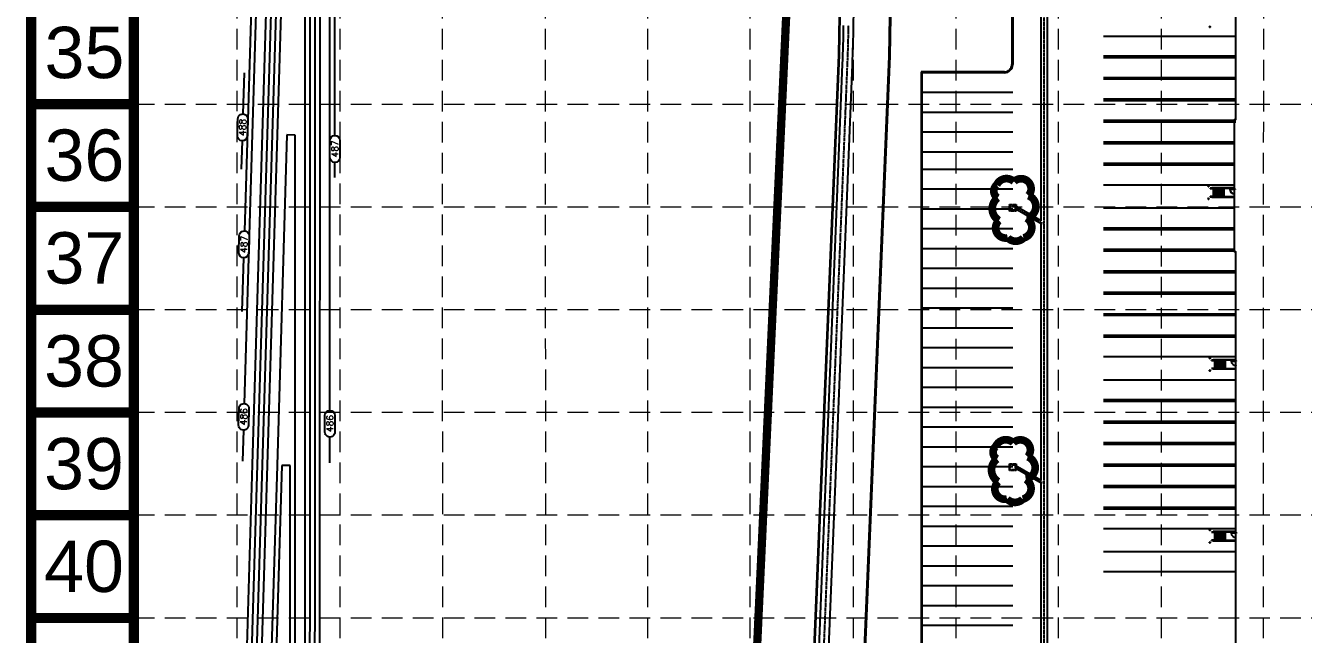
# Model space of a CAD drawing. Header units: inches. Extents: x 2412594 to 2415086, y 7034205 to 7038188.
# Drawn here: x 2412594 to 2413367, y 7035627 to 7035995 of the extents above; entities that cross this region are included whole.
import ezdxf
from ezdxf.enums import TextEntityAlignment as Align

# ---------------------------------------------------------------- set-up
doc = ezdxf.new("R2010")
doc.units = ezdxf.units.IN
doc.header["$MEASUREMENT"] = 0
doc.linetypes.add('2752-06.112 Base Storm$0$CNTRLN', pattern=[1.125, 0.75, -0.125, 0.125, -0.125])
doc.linetypes.add('HIDDEN', pattern=[0.375, 0.25, -0.125])
for name, color, linetype in [('2752-06.112 Base Storm$0$P-STORM', 11, 'Continuous'), ('BASE', 7, 'Continuous'), ('GRID', 254, 'HIDDEN'), ('LEGEND', 7, 'Continuous'), ('LIMITS OF DISTURBANCE', 1, 'HIDDEN'), ('P-BLDG', 7, 'Continuous'), ('P-CNTR-1', 1, 'Continuous'), ('P-PVMT', 3, 'Continuous'), ('P-STRIPE', 10, 'Continuous'), ('STORM', 5, '2752-06.112 Base Storm$0$CNTRLN')]:
    doc.layers.add(name, color=color, linetype=linetype)
doc.styles.get("Standard").update_dxf_attribs({"font": 'ARIAL.TTF'})

msp = doc.modelspace()

# ---------------------------------------------------------------- linework, layer by layer
at = {"layer": '2752-06.112 Base Storm$0$P-STORM', "color": 5}
for p, q in [((2413095.151478097, 7035995.406560773), (2413107.713337007, 7036733.846098077)), ((2413212.212422369, 7036365.205522492), (2413212.212422369, 7035323.751552271)), ((2413208.71242237, 7035877.248742017), (2413208.712422369, 7036046.349860056)), ((2413051.792993035, 7034911.696513299), (2413094.481422106, 7035971.929402528)), ((2413068.180012377, 7035467.833362388), (2413088.486279591, 7035972.170786491)), ((2413208.71242237, 7035877.248742017), (2413192.967451842, 7035886.33910499)), ((2413208.71242237, 7035875.51669121), (2413192.967451842, 7035884.607054181)), ((2413208.712422369, 7035720.248742019), (2413208.71242237, 7035875.51669121)), ((2413208.712422369, 7035720.248742019), (2413192.967451842, 7035729.339104989)), ((2413208.712422369, 7035718.516691209), (2413192.967451842, 7035727.607054181)), ((2413208.71242237, 7035570.248742016), (2413208.712422369, 7035718.516691209))]:
    msp.add_line(p, q, dxfattribs=at)
for radius in [996.9999999983198, 1002.99999999832]:
    msp.add_arc((2412092.29343158, 7036012.280754944), radius, 357.6943306932618, 359.036058007857, dxfattribs=at)
at = {"layer": 'BASE', "const_width": 6.214654172077632}
for points in [[(2415083.349933936, 7034207.820785789), (2415083.349933936, 7038185.199455918), (2412597.488265105, 7038185.199455918), (2412597.488265105, 7034207.820785789)], [(2415021.203392216, 7034269.967327509), (2415021.203392216, 7038123.052914198), (2412659.634806826, 7038123.052914198), (2412659.634806826, 7034269.967327509)]]:
    msp.add_lwpolyline(points, close=True, dxfattribs=at)
for points in [[(2412659.634806826, 7035947.92395397), (2412597.488265105, 7035947.92395397)], [(2412659.634806826, 7035885.77741225), (2412597.488265105, 7035885.77741225)], [(2412659.387976829, 7035823.44956567), (2412597.241435108, 7035823.44956567)], [(2412659.387976829, 7035761.30302395), (2412597.241435108, 7035761.30302395)], [(2412659.387976829, 7035699.156482229), (2412597.241435108, 7035699.156482229)], [(2412659.387976829, 7035637.009940509), (2412597.241435108, 7035637.009940509)]]:
    msp.add_lwpolyline(points, dxfattribs=at)
at = {"layer": 'GRID', "color": 252, "linetype": 'HIDDEN', "lineweight": 0, "ltscale": 50}
for p, q in [((2412722.348651792, 7034518.562239076), (2412722.012322729, 7038120.717931996)), ((2412784.758820191, 7034518.552426892), (2412783.986123521, 7038120.689945179)), ((2412846.719363884, 7034518.542685399), (2412846.14669378, 7038120.526176102)), ((2412909.19693964, 7034518.532862618), (2412908.212558972, 7038120.430005773)), ((2412970.776981744, 7034518.523180948), (2412970.51457153, 7038120.910646903)), ((2413032.540551168, 7034518.513470422), (2413032.735390003, 7038120.795144268)), ((2413095.155557971, 7034518.503626034), (2413094.821124288, 7038120.56609211)), ((2413157.522901024, 7034518.493820583), (2413156.888066256, 7038120.61922379)), ((2413219.175416156, 7034518.484127519), (2413219.189360963, 7038120.581763792)), ((2413281.493106481, 7034518.474329875), (2413281.426638736, 7038120.5671096)), ((2413343.255323055, 7034518.464619563), (2413343.379365472, 7038120.559297149)), ((2412659.634806826, 7035947.92395397), (2415021.203392216, 7035947.92395397)), ((2412659.634806826, 7035885.77741225), (2415021.203392216, 7035885.77741225)), ((2412659.634806826, 7035823.630870529), (2415021.203392216, 7035823.630870529)), ((2412659.634806826, 7035761.484328808), (2415021.203392216, 7035761.484328808)), ((2412659.634806826, 7035699.337787087), (2415021.203392216, 7035699.337787087)), ((2412659.634806826, 7035637.191245367), (2415021.203392216, 7035637.191245367))]:
    msp.add_line(p, q, dxfattribs=at)
at = {"layer": 'LEGEND', "color": 170, "ltscale": 100, "const_width": 4.662248247123205}
for points in [[(2413183.139470961, 7035877.54315435, 0.5205670505517462), (2413183.139470961, 7035877.54315435, 0.7651954600696135), (2413188.448491689, 7035866.99706596, 0.4178788784126488), (2413198.000668094, 7035866.931737094, 0.6649002420699669), (2413199.840431242, 7035878.98347007, 0.744833174426672), (2413200.981665228, 7035892.576177659, 0.9756416855879776), (2413192.234720108, 7035901.043790084, 0.5205670505517462), (2413181.697376991, 7035898.935340808, 0.5205670505517462), (2413182.399867367, 7035891.204357038, 0.5402640007904789), (2413183.139470961, 7035877.54315435)], [(2413182.700989824, 7035719.520042831, 0.5205670505517462), (2413182.700989824, 7035719.520042831, 0.7651954600696135), (2413188.010010552, 7035708.973954441, 0.4178788784126488), (2413197.562186957, 7035708.908625575, 0.6649002420699669), (2413199.401950105, 7035720.960358551, 0.744833174426672), (2413200.543184091, 7035734.55306614, 0.9756416855879776), (2413191.79623897, 7035743.020678565, 0.5205670505517462), (2413181.258895854, 7035740.912229288, 0.5205670505517462), (2413181.96138623, 7035733.181245519, 0.5402640007904789), (2413182.700989824, 7035719.520042831)]]:
    msp.add_lwpolyline(points, format="xyb", close=True, dxfattribs=at)
at = {"layer": 'LIMITS OF DISTURBANCE', "ltscale": 60, "const_width": 5}
msp.add_lwpolyline([(2414786.580464268, 7035859.943656575), (2414739.614526566, 7035922.319710918), (2414654.785557807, 7036041.875643577), (2414554.935762051, 7036271.977197808), (2414463.49846871, 7036453.566583163), (2414436.211506405, 7036571.175255277), (2414426.34863313, 7036933.741520508), (2413311.302027895, 7036935.344682585), (2413183.755595881, 7036923.440644557), (2413173.051536574, 7036917.911888666), (2413161.811869244, 7036918.848198084), (2413145.889009557, 7036915.102941749), (2413063.464801377, 7036887.013463245), (2413070.021262173, 7036868.287153574), (2413078.87756529, 7036845.679323462), (2413065.886554637, 7036577.290444663), (2413056.214021866, 7036041.034192702), (2413030.310090296, 7035479.112787534), (2413017.275461021, 7034895.954876799), (2414287.424769389, 7034879.340959096), (2414828.02446015, 7035457.376106013), (2414835.085767222, 7035727.378182385), (2414842.359300006, 7035789.5875721)], close=True, dxfattribs=at)
at = {"layer": 'P-BLDG', "color": 7, "linetype": 'Continuous', "lineweight": 30, "extrusion": (0, 0, -1)}
for p, q in [((2413310.932287747, 7035897.005269273), (2413319.598721825, 7035897.005269273)), ((2413310.932287747, 7035897.005269273), (2413310.932287747, 7035896.880269323)), ((2413310.932287747, 7035896.880269323), (2413319.598721825, 7035896.880269323)), ((2413310.932287747, 7035892.046936478), (2413319.598721825, 7035892.046936478)), ((2413310.932287747, 7035891.921936527), (2413310.932287747, 7035892.046936478)), ((2413310.932287747, 7035891.921936527), (2413319.598721825, 7035891.921936527)), ((2413311.932287708, 7035897.255269174), (2413325.604948619, 7035897.255288588)), ((2413311.932287708, 7035897.130269224), (2413311.932287708, 7035897.255269174)), ((2413311.932287708, 7035897.130269224), (2413325.604948619, 7035897.130288637)), ((2413311.932308185, 7035891.796936576), (2413325.604191556, 7035891.796936576)), ((2413311.932308185, 7035891.671936626), (2413311.932308185, 7035891.796936576)), ((2413311.932308185, 7035891.671936626), (2413325.604190956, 7035891.671936626)), ((2413312.848954291, 7035897.005269273), (2413312.848953734, 7035897.130270525)), ((2413312.848975565, 7035892.046936478), (2413312.848954773, 7035896.880269323)), ((2413312.84897449, 7035891.796936576), (2413312.848973952, 7035891.921936527)), ((2413313.765620317, 7035897.005269273), (2413313.765620317, 7035897.130271827)), ((2413313.765619962, 7035892.046936478), (2413313.765619962, 7035896.880271926)), ((2413313.765619962, 7035891.796499076), (2413313.765619962, 7035891.921936527)), ((2413314.682286266, 7035892.046936478), (2413314.682286266, 7035896.880273227)), ((2413314.682286266, 7035891.796499076), (2413314.682286266, 7035891.921936527)), ((2413314.682286622, 7035897.005269273), (2413314.682286622, 7035897.130273128)), ((2413315.598951499, 7035892.046936478), (2413315.598972265, 7035896.880274529)), ((2413315.598952571, 7035891.796499076), (2413315.59895311, 7035891.921936527)), ((2413315.598973459, 7035897.005269273), (2413315.598974015, 7035897.13027443)), ((2413316.515617803, 7035892.046936478), (2413316.515638569, 7035896.88027583)), ((2413316.515618876, 7035891.796499076), (2413316.515619414, 7035891.921936527)), ((2413316.515639763, 7035897.005269273), (2413316.51564032, 7035897.130275731)), ((2413317.43228518, 7035892.046936478), (2413317.43228518, 7035896.880277132)), ((2413317.43228518, 7035891.796499076), (2413317.43228518, 7035891.921936527)), ((2413317.432285536, 7035897.005269273), (2413317.432285536, 7035897.130277033)), ((2413318.348950413, 7035892.046936478), (2413318.348971179, 7035896.880278433)), ((2413318.348951485, 7035891.796499076), (2413318.348952024, 7035891.921936527)), ((2413318.348972373, 7035897.005269273), (2413318.348972929, 7035897.130278334)), ((2413319.265616717, 7035892.046936478), (2413319.265637483, 7035896.880279735)), ((2413319.26561779, 7035891.796499076), (2413319.265618328, 7035891.921936527)), ((2413319.265638677, 7035897.005269273), (2413319.265639234, 7035897.130279636)), ((2413319.598721825, 7035897.005269273), (2413319.598721825, 7035896.880269323)), ((2413319.598721825, 7035891.921936527), (2413319.598721825, 7035892.046936478)), ((2413311.764887724, 7035793.005310874), (2413320.431321801, 7035793.005310874)), ((2413311.764887724, 7035793.005310874), (2413311.764887724, 7035792.880310923)), ((2413311.764887724, 7035792.880310923), (2413320.431321801, 7035792.880310923)), ((2413312.764887684, 7035793.255310775), (2413326.437548596, 7035793.255330188)), ((2413312.764887684, 7035793.130310824), (2413312.764887684, 7035793.255310775)), ((2413312.764887684, 7035793.130310824), (2413326.437548596, 7035793.130330238)), ((2413313.681554268, 7035793.005310874), (2413313.681553711, 7035793.130312125)), ((2413313.681575542, 7035788.046978078), (2413313.68155475, 7035792.880310923)), ((2413314.598220294, 7035793.005310874), (2413314.598220294, 7035793.130313427)), ((2413314.598219938, 7035788.046978078), (2413314.598219938, 7035792.880313526)), ((2413315.514886243, 7035788.046978078), (2413315.514886243, 7035792.880314827)), ((2413315.514886599, 7035793.005310874), (2413315.514886599, 7035793.130314728)), ((2413316.431551475, 7035788.046978078), (2413316.431572241, 7035792.880316129)), ((2413316.431573435, 7035793.005310874), (2413316.431573992, 7035793.13031603)), ((2413317.34821778, 7035788.046978078), (2413317.348238546, 7035792.88031743)), ((2413317.34823974, 7035793.005310874), (2413317.348240296, 7035793.130317331)), ((2413318.264885157, 7035788.046978078), (2413318.264885157, 7035792.880318732)), ((2413318.264885513, 7035793.005310874), (2413318.264885513, 7035793.130318633)), ((2413319.181550389, 7035788.046978078), (2413319.181571155, 7035792.880320033)), ((2413319.181572349, 7035793.005310874), (2413319.181572906, 7035793.130319934)), ((2413320.098216694, 7035788.046978078), (2413320.09823746, 7035792.880321335)), ((2413320.098238654, 7035793.005310874), (2413320.09823921, 7035793.130321236)), ((2413320.431321801, 7035793.005310874), (2413320.431321801, 7035792.880310923)), ((2413311.764887724, 7035788.046978078), (2413320.431321801, 7035788.046978078)), ((2413311.764887724, 7035787.921978127), (2413311.764887724, 7035788.046978078)), ((2413311.764887724, 7035787.921978127), (2413320.431321801, 7035787.921978127)), ((2413312.764908162, 7035787.796978177), (2413326.436791533, 7035787.796978177)), ((2413312.764908162, 7035787.671978226), (2413312.764908162, 7035787.796978177)), ((2413312.764908162, 7035787.671978226), (2413326.436790933, 7035787.671978226)), ((2413313.681574467, 7035787.796978177), (2413313.681573929, 7035787.921978127)), ((2413314.598219938, 7035787.796540677), (2413314.598219938, 7035787.921978127)), ((2413315.514886243, 7035787.796540677), (2413315.514886243, 7035787.921978127)), ((2413316.431552547, 7035787.796540677), (2413316.431553086, 7035787.921978127)), ((2413317.348218852, 7035787.796540677), (2413317.348219391, 7035787.921978127)), ((2413318.264885157, 7035787.796540677), (2413318.264885157, 7035787.921978127)), ((2413319.181551462, 7035787.796540677), (2413319.181552, 7035787.921978127)), ((2413320.098217766, 7035787.796540677), (2413320.098218305, 7035787.921978127)), ((2413320.431321801, 7035787.921978127), (2413320.431321801, 7035788.046978078)), ((2413311.764887724, 7035689.005352473), (2413320.431321801, 7035689.005352473)), ((2413311.764887724, 7035689.005352473), (2413311.764887724, 7035688.880352522)), ((2413311.764887724, 7035688.880352522), (2413320.431321801, 7035688.880352522)), ((2413311.764887724, 7035684.047019677), (2413320.431321801, 7035684.047019677)), ((2413311.764887724, 7035683.922019727), (2413311.764887724, 7035684.047019677)), ((2413311.764887724, 7035683.922019727), (2413320.431321801, 7035683.922019727)), ((2413312.764887684, 7035689.255352374), (2413326.437548596, 7035689.255371788)), ((2413312.764887684, 7035689.130352424), (2413312.764887684, 7035689.255352374)), ((2413312.764887684, 7035689.130352424), (2413326.437548596, 7035689.130371837)), ((2413312.764908162, 7035683.797019776), (2413326.436791533, 7035683.797019776)), ((2413312.764908162, 7035683.672019825), (2413312.764908162, 7035683.797019776)), ((2413312.764908162, 7035683.672019825), (2413326.436790933, 7035683.672019825)), ((2413313.681554268, 7035689.005352473), (2413313.681553711, 7035689.130353725)), ((2413313.681575542, 7035684.047019677), (2413313.68155475, 7035688.880352522)), ((2413313.681574467, 7035683.797019776), (2413313.681573929, 7035683.922019727)), ((2413314.598220294, 7035689.005352473), (2413314.598220294, 7035689.130355027)), ((2413314.598219938, 7035684.047019677), (2413314.598219938, 7035688.880355125)), ((2413314.598219938, 7035683.796582276), (2413314.598219938, 7035683.922019727)), ((2413315.514886243, 7035684.047019677), (2413315.514886243, 7035688.880356426)), ((2413315.514886243, 7035683.796582276), (2413315.514886243, 7035683.922019727)), ((2413315.514886599, 7035689.005352473), (2413315.514886599, 7035689.130356328)), ((2413316.431551475, 7035684.047019677), (2413316.431572241, 7035688.880357728)), ((2413316.431552547, 7035683.796582276), (2413316.431553086, 7035683.922019727)), ((2413316.431573435, 7035689.005352473), (2413316.431573992, 7035689.13035763)), ((2413317.34821778, 7035684.047019677), (2413317.348238546, 7035688.880359029)), ((2413317.348218852, 7035683.796582276), (2413317.348219391, 7035683.922019727)), ((2413317.34823974, 7035689.005352473), (2413317.348240296, 7035689.130358931)), ((2413318.264885157, 7035684.047019677), (2413318.264885157, 7035688.880360331)), ((2413318.264885157, 7035683.796582276), (2413318.264885157, 7035683.922019727)), ((2413318.264885513, 7035689.005352473), (2413318.264885513, 7035689.130360233)), ((2413319.181550389, 7035684.047019677), (2413319.181571155, 7035688.880361632)), ((2413319.181551462, 7035683.796582276), (2413319.181552, 7035683.922019727)), ((2413319.181572349, 7035689.005352473), (2413319.181572906, 7035689.130361534)), ((2413320.098216694, 7035684.047019677), (2413320.09823746, 7035688.880362934)), ((2413320.098217766, 7035683.796582276), (2413320.098218305, 7035683.922019727)), ((2413320.098238654, 7035689.005352473), (2413320.09823921, 7035689.130362836)), ((2413320.431321801, 7035689.005352473), (2413320.431321801, 7035688.880352522)), ((2413320.431321801, 7035683.922019727), (2413320.431321801, 7035684.047019677))]:
    msp.add_line(p, q, dxfattribs=at)
at = {"layer": 'P-BLDG', "color": 7}
msp.add_lwpolyline([(2413326.437740556, 7035138.630610418), (2413326.437740556, 7035458.630142418), (2413325.604191556, 7035458.630142418), (2413325.604191556, 7035485.296798418), (2413326.437740556, 7035485.296798418), (2413326.437740556, 7035858.629982418), (2413325.604191556, 7035858.629982418), (2413325.604191556, 7035938.629950418), (2413326.437740556, 7035938.629950418), (2413326.437740556, 7036311.963134418), (2413325.604191556, 7036311.963134418), (2413325.604191556, 7036338.629790418), (2413326.437740556, 7036338.629790418), (2413326.437740556, 7036658.629322418)], dxfattribs=at)
for points in [[(2413326.010491975, 7035896.317757698), (2413323.009888993, 7035896.317757698), (2413323.009888993, 7035896.463622224), (2413326.010491975, 7035896.463622224)], [(2413326.843091951, 7035792.317799297), (2413323.84248897, 7035792.317799297), (2413323.84248897, 7035792.463663823), (2413326.843091951, 7035792.463663823)], [(2413326.843091951, 7035688.317840897), (2413323.84248897, 7035688.317840897), (2413323.84248897, 7035688.463705423), (2413326.843091951, 7035688.463705423)]]:
    msp.add_lwpolyline(points, close=True, dxfattribs=at)
at = {"layer": 'P-BLDG', "color": 7, "linetype": 'Continuous', "lineweight": 30, "extrusion": (0, 0, -1)}
for centre in [(-2413310.764888118, 7035994.67189542), (-2413309.932288142, 7035898.255265939), (-2413309.932288142, 7035890.67193702), (-2413310.764888118, 7035794.255307539), (-2413310.764888118, 7035786.671978621), (-2413310.764888118, 7035690.255349139), (-2413310.764888118, 7035682.67202022)]:
    msp.add_circle(centre, 0.2499999012798071, dxfattribs=at)
at = {"layer": 'P-BLDG', "color": 7, "extrusion": (0, 0, -1)}
for centre in [(-2413326.010489817, 7035896.463634188), (-2413326.843089793, 7035792.463675788), (-2413326.843089793, 7035688.463717388)]:
    msp.add_arc(centre, 3.000598815120756, 269.9999471727556, 357.2136556803528, dxfattribs=at)
at = {"layer": 'P-CNTR-1', "color": 35, "extrusion": (0.9995425564485795, -0.03024364145136001, 0), "elevation": 2198835.510071492}
msp.add_lwpolyline([(7105881.056255003, 486.0000000000005), (7105681.07870833, 486.0000000000005)], dxfattribs=at)
at = {"layer": 'P-CNTR-1', "color": 35, "extrusion": (0.9995425564485909, -0.03024364145098417, 0), "elevation": 2198841.510074165}
msp.add_lwpolyline([(7105881.056247153, 484.0000000000005), (7105681.078717629, 484.0000000000005)], dxfattribs=at)
at = {"layer": 'P-CNTR-1', "color": 35, "extrusion": (0.9995425564486021, -0.03024364145060832, 0), "elevation": 2198847.510076836}
msp.add_lwpolyline([(7105881.056239299, 482), (7105681.078726926, 482)], dxfattribs=at)
at = {"layer": 'P-CNTR-1', "color": 35}
for points, elevation in [([(2412752.378945978, 7036129.270339361), (2412746.330898055, 7035929.384313983)], 481), ([(2412766.32824701, 7035929.124377117), (2412766.377667205, 7036129.101883381)], 482), ([(2412726.069637053, 7035854.918438131), (2412725.084176259, 7035822.347459911)], 487), ([(2412725.916099377, 7035750.653943336), (2412725.345462412, 7035731.794586203)], 486), ([(2412778.279258024, 7035730.878417499), (2412778.283115034, 7035746.486633986)], 486), ([(2412737.28422231, 7035729.589014471), (2412731.213586061, 7035528.956410561)], 482), ([(2412763.229221031, 7035528.423850443), (2412763.27882691, 7035729.147625876)], 481), ([(2412766.229220779, 7035528.422462806), (2412766.278826817, 7035729.146879427)], 482), ([(2412772.243655265, 7035586.829007449), (2412772.278826632, 7035729.14538653)], 484)]:
    msp.add_lwpolyline(points, dxfattribs=dict(at, elevation=elevation))
at = {"layer": 'P-CNTR-1', "color": 35, "extrusion": (0.9995426074807787, -0.03024195480662828, 0), "elevation": 2198841.500312474}
msp.add_lwpolyline([(7105714.165390323, 488.0000000000005), (7105689.329118072, 488.0000000000005)], dxfattribs=at)
at = {"layer": 'P-CNTR-1', "color": 35, "extrusion": (0.9995426074807403, -0.03024195480789565, 0), "elevation": 2198841.500303464}
msp.add_lwpolyline([(7105673.043406575, 488), (7105655.906933896, 488)], dxfattribs=at)
at = {"layer": 'P-CNTR-1', "color": 35, "extrusion": (0.9995425564486697, -0.03024364144837553, 0)}
for points, elevation in [([(7105681.078711891, 484), (7105481.101208095, 484)], 2198841.510092708), ([(7105681.078716952, 483), (7105481.101213156, 483)], 2198844.510092708), ([(7105681.078722016, 482), (7105481.10121822, 482)], 2198847.510092709), ([(7105681.078727078, 481), (7105481.101223282, 481)], 2198850.510092708)]:
    msp.add_lwpolyline(points, dxfattribs=dict(at, elevation=elevation))
at = {"layer": 'P-CNTR-1', "color": 35, "extrusion": (0.9995426074805137, -0.03024195481538363, 0), "elevation": 2198868.499912788}
msp.add_lwpolyline([(7105677.413360903, 479), (7105477.39086217, 479)], dxfattribs=at)
at = {"layer": 'P-CNTR-1', "color": 35, "extrusion": (-0.0152471002174569, -0.9998837562111702, 0), "elevation": -7071898.841335976}
msp.add_lwpolyline([(2305199.343340038, 479), (2305194.343340038, 479)], dxfattribs=at)
at = {"layer": 'P-CNTR-1', "color": 35, "extrusion": (0.9999999694636873, -0.0002471287614837369, 0)}
for points, elevation in [([(7036325.195981502, 481.0000000000005), (7036525.173485297, 481.0000000000005)], 2411024.474119629), ([(7036325.195976439, 482.0000000000005), (7036525.173480235, 482.0000000000005)], 2411027.47411963), ([(7036325.195971377, 483.0000000000005), (7036525.173475172, 483.0000000000005)], 2411030.47411963), ([(7036325.195966315, 484.0000000000005), (7036525.173470111, 484.0000000000005)], 2411033.47411963)]:
    msp.add_lwpolyline(points, dxfattribs=dict(at, elevation=elevation))
at = {"layer": 'P-CNTR-1', "color": 35, "extrusion": (0.9999999694673358, -0.0002471139974349285, 0), "elevation": 2411039.578007234}
msp.add_lwpolyline([(7036358.598338462, 486.0000000000005), (7036525.137863279, 486.0000000000005)], dxfattribs=at)
at = {"layer": 'P-CNTR-1', "color": 35, "linetype": 'Continuous', "extrusion": (0.9999999694164967, -0.0002473196428798472, 0), "elevation": 2411038.130939623}
msp.add_lwpolyline([(7036512.172835692, 487), (7036522.458549978, 487)], dxfattribs=at)
at = {"layer": 'P-CNTR-1', "color": 35, "linetype": 'Continuous'}
for points, elevation in [([(2412784.32742301, 7035925.944775037), (2412784.324879151, 7035915.659061065)], 487), ([(2412723.008202681, 7035753.743301975), (2412723.3135196, 7035763.833922064)], 486), ([(2412729.310774937, 7035763.652460122), (2412729.005458016, 7035753.561840033)], 486), ([(2412775.283856467, 7035749.487375237), (2412775.286351142, 7035759.582613024)], 486)]:
    msp.add_lwpolyline(points, dxfattribs=dict(at, elevation=elevation))
at = {"layer": 'P-CNTR-1', "color": 35, "extrusion": (0.9999999694165004, -0.0002473196282997447, 0), "elevation": 2411041.131042216}
msp.add_lwpolyline([(7036500.126011635, 487.0000000000005), (7036509.172800539, 487.0000000000005)], dxfattribs=at)
at = {"layer": 'P-CNTR-1', "color": 35, "linetype": 'Continuous', "extrusion": (0.9999999694673473, -0.0002471139513970062, 0), "elevation": 2411042.578331174}
msp.add_lwpolyline([(7036355.598227463, 486.0000000000003), (7036345.502989367, 486.0000000000003)], dxfattribs=at)
at = {"layer": 'P-CNTR-1', "color": 35, "extrusion": (0.9995425566389771, -0.03024363515877675, 0), "elevation": 2198841.554803785}
msp.add_lwpolyline([(7105481.087371933, 484.0000000000003), (7105337.157668916, 484.0000000000003)], dxfattribs=at)
at = {"layer": 'P-CNTR-1', "color": 35, "extrusion": (0.9995425566387398, -0.03024363516662369, 0), "elevation": 2198844.554748006}
msp.add_lwpolyline([(7105481.08739424, 483.0000000000005), (7105280.362328717, 483.0000000000005)], dxfattribs=at)
at = {"layer": 'P-CNTR-1', "color": 35, "extrusion": (0.9995426074806151, -0.03024195481203864, 0), "elevation": 2198871.499599124}
msp.add_lwpolyline([(7105477.43584975, 478.0000000000005), (7105276.66899689, 478.0000000000005)], dxfattribs=at)
at = {"layer": 'P-CNTR-1', "color": 35, "extrusion": (-0.01524710021603707, -0.9998837562111919, 0), "elevation": -7071698.841332702}
msp.add_lwpolyline([(2305199.343350023, 478), (2305194.343350023, 478)], dxfattribs=at)
at = {"layer": 'P-CNTR-1', "color": 35, "extrusion": (0.9999999694621396, -0.0002471350235242347, 0), "elevation": 2411018.430057873}
msp.add_lwpolyline([(7036124.488590337, 479), (7036325.21108952, 479)], dxfattribs=at)
at = {"layer": 'P-CNTR-1', "color": 35}
for points in [[(2412736.53403727, 7036200.782782603, 487), (2412726.562148889, 7035871.196703453, 487)], [(2412746.381690852, 7036129.451808232, 483), (2412740.33364241, 7035929.565765711, 483)], [(2412763.328247103, 7035929.125123565, 481), (2412763.377667296, 7036129.102621255, 481)], [(2412769.328246918, 7035929.123630668, 483), (2412769.377667115, 7036129.101145507, 483)], [(2412772.328246825, 7035929.12288422, 484), (2412772.377667024, 7036129.100407633, 484)], [(2412778.32824664, 7035929.121391322, 486), (2412778.377666842, 7036129.098931885, 486)], [(2412781.328165062, 7035928.945516905, 487), (2412781.377666751, 7036129.098194011, 487)], [(2412731.337758943, 7035929.837943304, 486), (2412726.40287824, 7035766.741818761, 486)], [(2412757.278827095, 7035729.149118773, 479), (2412757.328595927, 7035929.171611316, 479)], [(2412740.282850132, 7035729.498288606, 481), (2412734.212233284, 7035528.866325899, 481)], [(2412746.280105777, 7035729.316836878, 479), (2412740.20952773, 7035528.686156633, 479)], [(2412754.229221788, 7035528.428013355, 478), (2412754.279175827, 7035729.194860075, 478)], [(2412769.229220527, 7035528.421075105, 483), (2412769.278826725, 7035729.146132979, 483)]]:
    msp.add_polyline3d(points, dxfattribs=at)
at = {"layer": 'P-CNTR-1', "color": 35, "linetype": 'Continuous'}
for points in [[(2412722.301806612, 7035928.785783998, 488), (2412722.612866719, 7035939.066793675, 488)], [(2412728.610122364, 7035938.885341945, 488), (2412728.299062257, 7035928.604332268, 488)], [(2412723.161735095, 7035858.007791818, 487), (2412723.472795202, 7035868.288801495, 487)], [(2412729.470050847, 7035868.107349765, 487), (2412729.15899074, 7035857.826340089, 487)]]:
    msp.add_polyline3d(points, dxfattribs=at)
at = {"layer": 'P-CNTR-1', "color": 35, "linetype": 'Continuous', "extrusion": (0, 0, -1)}
for centre, radius, start, end in [((-2412725.611494542, 7035938.976067809, -488), 2.999999999962253, 1.733000618422335, 181.7330006184224), ((-2412725.300434434, 7035928.695058133, -488), 3.000000000427701, 181.7330006184224, 1.733000618422335), ((-2412781.327423103, 7035925.945516994, -487), 3.000000000481282, 0.01417040151854158, 180.0141703481577), ((-2412781.324879243, 7035915.659803024, -487), 3.00000000001539, 180.0141704015186, 0.01417040151854158), ((-2412726.471423024, 7035868.198075629, -487), 2.999999999990418, 1.733000618422335, 181.7330006184224), ((-2412726.160362918, 7035857.917065955, -487), 2.99999999952497, 181.7330006184224, 1.733000618422335), ((-2412726.312147269, 7035763.743191094, -486), 3.000000000275663, 1.73309815367164, 181.7330982070081), ((-2412778.28635105, 7035759.58187168, -486), 2.999999999863202, 0.01415860877041103, 180.0141586087704), ((-2412726.006830348, 7035753.652571004, -486), 3.00000000030383, 181.7330981536716, 1.73309815367164), ((-2412778.283856375, 7035749.486633894, -486), 3.000000000794064, 180.0141586087704, 0.01415860877041103)]:
    msp.add_arc(centre, radius, start, end, dxfattribs=at)
at = {"layer": 'P-PVMT', "color": 7}
for p, q in [((2413086.213599292, 7035977.761747058), (2413099.332212566, 7036748.979418249)), ((2413086.713459251, 7035977.749262118), (2413099.832140245, 7036748.970914349)), ((2413116.702326263, 7035976.839639928), (2413126.947344895, 7036579.124290412)), ((2413117.202253942, 7035976.831136028), (2413127.447275924, 7036579.115983402)), ((2413190.967451842, 7036009.910259105), (2413190.967451842, 7035971.911798304)), ((2413191.467451842, 7036009.910259105), (2413191.467451842, 7035971.911798304)), ((2413055.58333714, 7035241.682791066), (2413086.213546068, 7035977.761747058)), ((2413056.086082678, 7035241.738370828), (2413086.713459251, 7035977.749262099)), ((2413086.213599292, 7035977.761747058), (2413086.713459251, 7035977.749262086)), ((2413086.520934821, 7035251.564445184), (2413116.704126367, 7035976.901062168)), ((2413087.020502479, 7035251.543656841), (2413117.203694025, 7035976.880273825)), ((2413117.203694025, 7035976.880273825), (2413116.702326263, 7035976.839639928)), ((2413117.202253942, 7035976.831136028), (2413117.203694025, 7035976.880273825)), ((2413186.467651842, 7035967.411998304), (2413135.969669842, 7035967.411998305)), ((2413135.969669842, 7035967.411998304), (2413135.969669841, 7035499.934433083)), ((2413186.467651842, 7035966.911998304), (2413136.469669841, 7035966.911998304)), ((2413136.469669841, 7035966.911998304), (2413136.469669841, 7035500.434433083))]:
    msp.add_line(p, q, dxfattribs=at)
for radius in [4.9998, 4.4998]:
    msp.add_arc((2413186.467651842, 7035971.911798304), radius, 270, 0, dxfattribs=at)
at = {"layer": 'P-STRIPE', "color": 252}
for p, q in [((2413246.438941617, 7035989.130255055), (2413326.438909579, 7035989.130255055)), ((2413246.438941617, 7035977.130259793), (2413326.438909579, 7035977.130259793)), ((2413246.438941617, 7035976.13026186), (2413326.438909579, 7035976.13026186)), ((2413246.438941617, 7035964.130266598), (2413326.438909579, 7035964.130266598)), ((2413246.438941617, 7035963.13026706), (2413326.438909579, 7035963.13026706)), ((2413191.467451842, 7035954.912483104), (2413136.469669841, 7035954.912483104)), ((2413246.438941617, 7035951.130271799), (2413326.438909579, 7035951.130271799)), ((2413246.438941617, 7035950.130270654), (2413326.438909579, 7035950.130270654)), ((2413191.467451842, 7035942.912967904), (2413136.469669841, 7035942.912967904)), ((2413246.438941617, 7035938.130275393), (2413326.438909579, 7035938.130275393)), ((2413191.467451842, 7035930.913452704), (2413136.469669841, 7035930.913452704)), ((2413246.438941617, 7035937.130275855), (2413326.438909579, 7035937.130275855)), ((2413246.438941617, 7035925.130280593), (2413325.604191556, 7035925.130280593)), ((2413246.438941617, 7035924.130279449), (2413325.604191556, 7035924.130279449)), ((2413191.467451842, 7035918.913937503), (2413136.469669841, 7035918.913937503)), ((2413191.467451842, 7035908.417949889), (2413136.469669841, 7035908.417949889)), ((2413246.438941617, 7035912.130284187), (2413325.604191556, 7035912.130284187)), ((2413246.438941617, 7035911.130284649), (2413325.604191556, 7035911.130284649)), ((2413191.467451842, 7035896.418434689), (2413136.469669841, 7035896.418434689)), ((2413246.438941617, 7035899.130289388), (2413325.604191556, 7035899.130289388)), ((2413191.467451842, 7035884.418919489), (2413136.469669841, 7035884.418919489)), ((2413246.438941617, 7035885.130296655), (2413325.604191556, 7035885.130296655)), ((2413191.467451842, 7035872.419404289), (2413136.469669841, 7035872.419404289)), ((2413246.438941617, 7035873.130301394), (2413325.604191556, 7035873.130301394)), ((2413246.438941617, 7035872.13030346), (2413325.604191556, 7035872.13030346)), ((2413191.467451842, 7035860.419889089), (2413136.469669841, 7035860.419889089)), ((2413246.438941617, 7035860.130308199), (2413325.604191556, 7035860.130308199)), ((2413246.438941617, 7035859.130308661), (2413325.604191556, 7035859.130308661)), ((2413191.467451842, 7035848.420373888), (2413136.469669841, 7035848.420373888)), ((2413246.438941617, 7035847.130313399), (2413326.438909579, 7035847.130313399)), ((2413246.438941617, 7035846.130312255), (2413326.438909579, 7035846.130312255)), ((2413191.467451842, 7035836.420858688), (2413136.469669841, 7035836.420858688)), ((2413246.438941617, 7035834.130316993), (2413326.438909579, 7035834.130316993)), ((2413246.438941617, 7035833.130317454), (2413326.438909579, 7035833.130317454)), ((2413191.467451842, 7035824.421343488), (2413136.469669841, 7035824.421343488)), ((2413246.438941617, 7035821.130322193), (2413326.438909579, 7035821.130322193)), ((2413246.438941617, 7035820.130321049), (2413326.438909579, 7035820.130321049)), ((2413191.467451842, 7035812.421828288), (2413136.469669841, 7035812.421828288)), ((2413246.438941617, 7035808.130325788), (2413326.438909579, 7035808.130325788)), ((2413246.438941617, 7035807.130326249), (2413326.438909579, 7035807.130326249)), ((2413191.467451842, 7035800.422313088), (2413136.469669841, 7035800.422313088)), ((2413246.438941617, 7035795.130330987), (2413326.438909579, 7035795.130330987)), ((2413191.467451842, 7035788.422797888), (2413136.469669841, 7035788.422797888)), ((2413191.467451842, 7035776.423282688), (2413136.469669841, 7035776.423282688)), ((2413246.438941617, 7035781.130338254), (2413326.438909579, 7035781.130338254)), ((2413246.438941617, 7035769.130342993), (2413326.438909579, 7035769.130342993)), ((2413246.438941617, 7035768.13034506), (2413326.438909579, 7035768.13034506)), ((2413191.467451842, 7035764.423767486), (2413136.469669841, 7035764.423767486)), ((2413191.467451842, 7035752.424252286), (2413136.469669841, 7035752.424252286)), ((2413246.438941617, 7035756.130349799), (2413326.438909579, 7035756.130349799)), ((2413246.438941617, 7035755.13035026), (2413326.438909579, 7035755.13035026)), ((2413191.467451842, 7035740.424737086), (2413136.469669841, 7035740.424737086)), ((2413246.438941617, 7035743.130354999), (2413326.438909579, 7035743.130354999)), ((2413246.438941617, 7035742.130353855), (2413326.438909579, 7035742.130353855)), ((2413246.438941617, 7035730.130358594), (2413326.438909579, 7035730.130358594)), ((2413191.467451842, 7035728.425221886), (2413136.469669841, 7035728.425221886)), ((2413246.438941617, 7035729.130359055), (2413326.438909579, 7035729.130359055)), ((2413191.467451842, 7035716.425706686), (2413136.469669841, 7035716.425706686)), ((2413246.438941617, 7035717.130363793), (2413326.438909579, 7035717.130363793)), ((2413246.438941617, 7035716.130362649), (2413326.438909579, 7035716.130362649)), ((2413191.467451842, 7035704.426191485), (2413136.469669841, 7035704.426191485)), ((2413246.438941617, 7035704.130367388), (2413326.438909579, 7035704.130367388)), ((2413246.438941617, 7035703.130367849), (2413326.438909579, 7035703.130367849)), ((2413191.467451842, 7035692.426676285), (2413136.469669841, 7035692.426676285)), ((2413246.438941617, 7035691.130372588), (2413326.438909579, 7035691.130372588)), ((2413191.467451842, 7035680.427161084), (2413136.469669841, 7035680.427161084)), ((2413246.438941617, 7035677.130379855), (2413326.438909579, 7035677.130379855)), ((2413191.467451842, 7035668.427645884), (2413136.469669841, 7035668.427645884)), ((2413246.438941617, 7035665.130384593), (2413326.438909579, 7035665.130384593)), ((2413191.467451842, 7035656.428130684), (2413136.469669841, 7035656.428130684)), ((2413191.467451842, 7035644.428615484), (2413136.469669841, 7035644.428615484)), ((2413191.467451842, 7035632.429100284), (2413136.469669841, 7035632.429100284))]:
    msp.add_line(p, q, dxfattribs=at)
at = {"layer": 'STORM', "color": 5}
for p, q in [((2413047.427778522, 7034877.849678446), (2413091.483850848, 7035972.050094509)), ((2413210.462422369, 7035875.372353642), (2413192.967451842, 7035885.473079585)), ((2413210.462422369, 7035718.372353643), (2413192.967451842, 7035728.473079585))]:
    msp.add_line(p, q, dxfattribs=at)
msp.add_lwpolyline([(2413210.462422369, 7034966.640521526), (2413210.462422369, 7036683.609289217, -0.4142135623744262), (2413310.46242237, 7036783.609289217), (2413727.281249872, 7036783.609289216), (2413733.066632505, 7036793.629865876)], format="xyb", dxfattribs=at)
for points in [[(2413193.467451842, 7035887.18440445), (2413193.467451842, 7035883.18440445), (2413189.467451842, 7035883.18440445), (2413189.467451842, 7035887.18440445)], [(2413193.467451842, 7035887.18440445), (2413193.467451842, 7035883.18440445), (2413189.467451842, 7035883.18440445), (2413189.467451842, 7035887.18440445)], [(2413193.467451842, 7035887.18440445), (2413193.467451842, 7035883.18440445), (2413189.467451842, 7035883.18440445), (2413189.467451842, 7035887.18440445)], [(2413192.967451842, 7035886.68440445), (2413192.967451842, 7035883.68440445), (2413189.967451842, 7035883.68440445), (2413189.967451842, 7035886.68440445)], [(2413192.967451842, 7035886.68440445), (2413192.967451842, 7035883.68440445), (2413189.967451842, 7035883.68440445), (2413189.967451842, 7035886.68440445)], [(2413192.967451842, 7035886.68440445), (2413192.967451842, 7035883.68440445), (2413189.967451842, 7035883.68440445), (2413189.967451842, 7035886.68440445)], [(2413193.467451842, 7035730.18440445), (2413193.467451842, 7035726.18440445), (2413189.467451842, 7035726.18440445), (2413189.467451842, 7035730.18440445)], [(2413193.467451842, 7035730.18440445), (2413193.467451842, 7035726.18440445), (2413189.467451842, 7035726.18440445), (2413189.467451842, 7035730.18440445)], [(2413193.467451842, 7035730.18440445), (2413193.467451842, 7035726.18440445), (2413189.467451842, 7035726.18440445), (2413189.467451842, 7035730.18440445)], [(2413192.967451842, 7035729.68440445), (2413192.967451842, 7035726.68440445), (2413189.967451842, 7035726.68440445), (2413189.967451842, 7035729.68440445)], [(2413192.967451842, 7035729.68440445), (2413192.967451842, 7035726.68440445), (2413189.967451842, 7035726.68440445), (2413189.967451842, 7035729.68440445)], [(2413192.967451842, 7035729.68440445), (2413192.967451842, 7035726.68440445), (2413189.967451842, 7035726.68440445), (2413189.967451842, 7035729.68440445)]]:
    msp.add_lwpolyline(points, close=True, dxfattribs=at)
msp.add_arc((2412092.29343158, 7036012.280754944), 999.9999999983198, 357.6943306932618, 359.036058007857, dxfattribs=at)

# ---------------------------------------------------------------- texts
at = {"layer": 'BASE'}
for s, p in [('35', (2412629.751810072, 7035979.18795152)), ('36', (2412629.751853446, 7035917.041405794)), ('37', (2412629.751853446, 7035854.894879675)), ('38', (2412629.505023449, 7035792.567068305)), ('39', (2412629.505066822, 7035730.420502973)), ('40', (2412629.505110196, 7035668.273957247))]:
    msp.add_text(s, height=31.07327086038816, dxfattribs=at).set_placement(p, align=Align.MIDDLE_CENTER)
at = {"layer": 'P-CNTR-1', "color": 35, "char_height": 4, "attachment_point": 1}
for s, insert, width, rotation in [('\\Fsimplex.shx;\\W1.0000000000;\\T1.0000000000;\\o\\l488', (2412723.30134922, 7035928.755542043, 488), 15.04761904761905, 88.26699939631526), ('\\Fsimplex.shx;\\W1.0000000000;\\T1.0000000000;\\o\\l487', (2412779.324879305, 7035915.660297664, 487), 15.04761904761904, 89.9858296282149), ('\\Fsimplex.shx;\\W1.0000000000;\\T1.0000000000;\\o\\l487', (2412724.161277703, 7035857.977549863, 487), 15.04761904761904, 88.26699939609387), ('\\Fsimplex.shx;\\W1.0000000000;\\T1.0000000000;\\o\\l486', (2412724.007745237, 7035753.713058318, 486), 15.04761904761904, 88.26690181562455), ('\\Fsimplex.shx;\\W1.0000000000;\\T1.0000000000;\\o\\l486', (2412776.283856437, 7035749.487128123, 486), 15.04761904761904, 89.98584141076101)]:
    msp.add_mtext(s, dxfattribs=dict(at, insert=insert, width=width, rotation=rotation))

doc.saveas('drawing.dxf')
